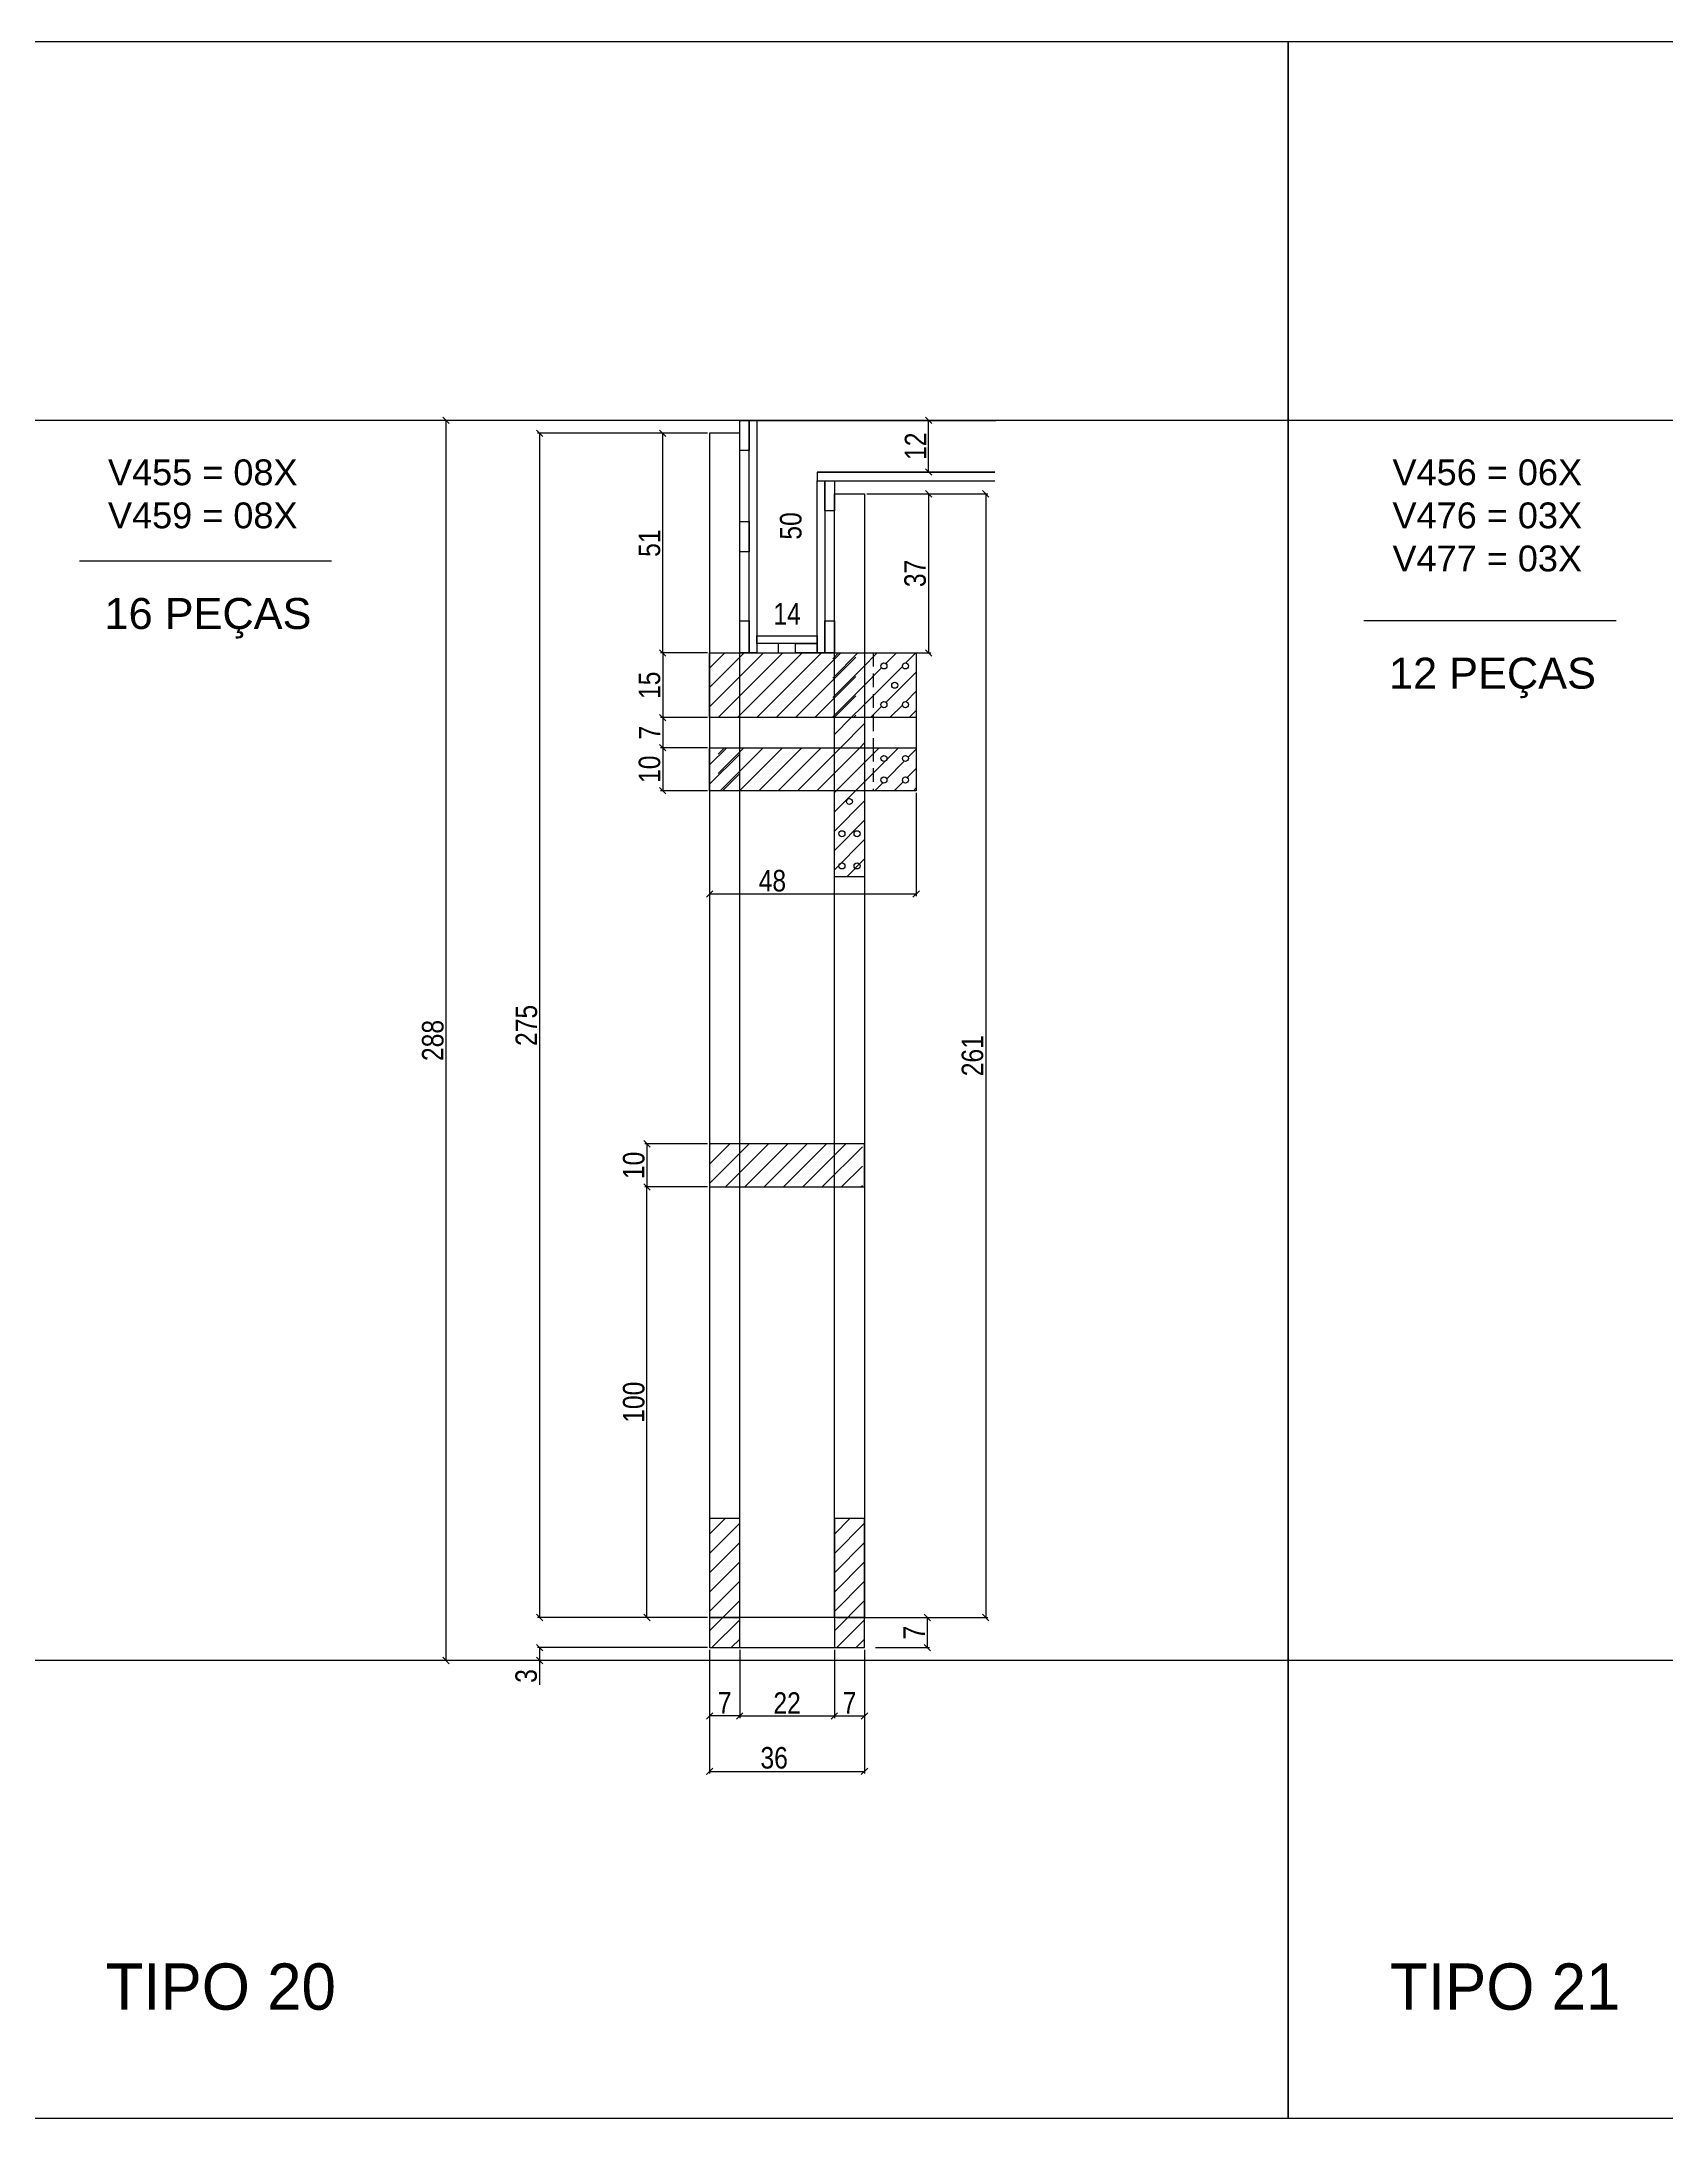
# Model space of a CAD drawing. Extents: x 17311 to 161354, y 153625 to 213544.
# Drawn here: x 19071 to 19826, y 206356 to 207320 of the extents above; entities that cross this region are included whole.
import ezdxf

# ---------------------------------------------------------------- set-up
doc = ezdxf.new("R2010")
doc.units = 0
doc.linetypes.add('DASHED2', pattern=[9.525, 6.35, -3.175])
doc.layers.get('0').update_dxf_attribs({"linetype": 'CONTINUOUS'})
doc.layers.get('DEFPOINTS').update_dxf_attribs({"linetype": 'CONTINUOUS'})
for name, color, linetype in [('8', 111, 'CONTINUOUS'), ('COTA', 241, 'CONTINUOUS'), ('detalhes', 4, 'CONTINUOUS'), ('HACHURA', 8, 'CONTINUOUS'), ('Painéis', 200, 'CONTINUOUS'), ('SARR_2.2x10', 60, 'CONTINUOUS'), ('SARR_7x7', 40, 'CONTINUOUS'), ('TIRAS REESCORAMENTO', 252, 'CONTINUOUS'), ('VIGAS', 3, 'CONTINUOUS')]:
    doc.layers.add(name, color=color, linetype=linetype)
doc.layers.add('resinado', color=7, linetype='CONTINUOUS', true_color=0xff6161)
doc.styles.add('COTA TECNICA 2X', font='techl___.ttf', dxfattribs={"height": 10})
doc.styles.add('R80-50', font='arial.ttf', dxfattribs={"height": 10})
doc.styles.add('ROMAS860', font='ROMAS860.SHX', dxfattribs={"height": 8.5})
doc.dimstyles.new('SECAO', dxfattribs={"dimscale": 0.333333, "dimtxt": 5, "dimasz": 9, "dimexe": 3, "dimexo": 3, "dimgap": 3, "dimtad": 1, "dimdec": 1, "dimlfac": 0.5, "dimzin": 12, "dimdsep": 46, "dimtxsty": 'COTA TECNICA 2X', "dimblk1": 'OBLIQUE', "dimblk2": 'OBLIQUE', "dimsah": 1, "dimcen": 0.9, "dimclrd": 4, "dimclre": 4, "dimclrt": 240, "dimadec": 1, "dimazin": 3, "dimtfac": 1, "dimtdec": 1, "dimtmove": 0, "dimatfit": 3, "dimfxl": 1, "dimtolj": 1, "dimtzin": 12, "dimarcsym": 0})
pattern_1 = [(45, (-6755.916, 9495.6196), (-4.49012806, 4.49012806), [])]
pattern_2 = [(45, (-6745.916, 9495.6196), (-4.49012806, 4.49012806), [])]

# ---------------------------------------------------------------- blocks, each defined once
blk = doc.blocks.new('_Oblique')
at = {"color": 0, "linetype": 'ByBlock', "lineweight": -2}
blk.add_line((-0.5, -0.5), (0.5, 0.5), dxfattribs=at)
blk = doc.blocks.new('*D3334')
at = {"layer": 'DEFPOINTS', "color": 0, "transparency": 16777216}
for p in [(19381.69, 207138.49), (19302.73, 206588.4), (19381.69, 206588.4)]:
    blk.add_point(p, dxfattribs=at)
at = {"layer": 'detalhes', "color": 4, "lineweight": -2, "transparency": 16777216}
for p, q in [((19380.69, 207138.49), (19301.73, 207138.49)), ((19302.73, 207138.49), (19302.73, 206588.4)), ((19380.69, 206588.4), (19301.73, 206588.4))]:
    blk.add_line(p, q, dxfattribs=at)
at = {"layer": 'detalhes', "color": 4, "lineweight": -2, "transparency": 16777216, "xscale": 3, "yscale": 3, "zscale": 3}
for p, rotation in [((19302.73, 207138.49), 90), ((19302.73, 206588.4), 270)]:
    blk.add_blockref('_Oblique', p, dxfattribs=dict(at, rotation=rotation))
at = {"layer": 'detalhes', "color": 240, "transparency": 16777216, "insert": (19296.62, 206863.44), "char_height": 10, "attachment_point": 5, "rotation": 90, "style": 'COTA TECNICA 2X'}
blk.add_mtext('\\A1;275', dxfattribs=at)
blk = doc.blocks.new('*D3335')
at = {"layer": 'DEFPOINTS', "color": 0, "transparency": 16777216}
for p in [(19381.69, 206574.4), (19453.69, 206574.4), (19453.69, 206516.94)]:
    blk.add_point(p, dxfattribs=at)
at = {"layer": 'detalhes', "color": 4, "lineweight": -2, "transparency": 16777216}
for p, q in [((19381.69, 206573.4), (19381.69, 206515.94)), ((19453.69, 206573.4), (19453.69, 206515.94)), ((19381.69, 206516.94), (19453.69, 206516.94))]:
    blk.add_line(p, q, dxfattribs=at)
at = {"layer": 'detalhes', "color": 4, "lineweight": -2, "transparency": 16777216, "xscale": 3, "yscale": 3, "zscale": 3, "rotation": 180}
blk.add_blockref('_Oblique', (19381.69, 206516.94), dxfattribs=at)
at = {"layer": 'detalhes', "color": 4, "lineweight": -2, "transparency": 16777216, "xscale": 3, "yscale": 3, "zscale": 3}
blk.add_blockref('_Oblique', (19453.69, 206516.94), dxfattribs=at)
at = {"layer": 'detalhes', "color": 240, "transparency": 16777216, "insert": (19411.69, 206523.16), "char_height": 10, "attachment_point": 5, "style": 'COTA TECNICA 2X'}
blk.add_mtext('\\A1;36', dxfattribs=at)
blk = doc.blocks.new('*D3336')
at = {"layer": 'DEFPOINTS', "color": 0, "transparency": 16777216}
for p in [(19395.69, 206574.4), (19439.69, 206574.4), (19439.69, 206542.66)]:
    blk.add_point(p, dxfattribs=at)
at = {"layer": 'detalhes', "color": 4, "lineweight": -2, "transparency": 16777216}
for p, q in [((19395.69, 206573.4), (19395.69, 206541.66)), ((19439.69, 206573.4), (19439.69, 206541.66)), ((19395.69, 206542.66), (19439.69, 206542.66))]:
    blk.add_line(p, q, dxfattribs=at)
at = {"layer": 'detalhes', "color": 4, "lineweight": -2, "transparency": 16777216, "xscale": 3, "yscale": 3, "zscale": 3, "rotation": 180}
blk.add_blockref('_Oblique', (19395.69, 206542.66), dxfattribs=at)
at = {"layer": 'detalhes', "color": 4, "lineweight": -2, "transparency": 16777216, "xscale": 3, "yscale": 3, "zscale": 3}
blk.add_blockref('_Oblique', (19439.69, 206542.66), dxfattribs=at)
at = {"layer": 'detalhes', "color": 240, "transparency": 16777216, "insert": (19417.69, 206548.66), "char_height": 10, "attachment_point": 5, "style": 'COTA TECNICA 2X'}
blk.add_mtext('\\A1;22', dxfattribs=at)
blk = doc.blocks.new('*D3337')
at = {"layer": 'DEFPOINTS', "color": 0, "transparency": 16777216}
for p in [(19439.69, 206542.66), (19453.69, 206542.66), (19453.69, 206542.66)]:
    blk.add_point(p, dxfattribs=at)
at = {"layer": 'detalhes', "color": 4, "lineweight": -2, "transparency": 16777216}
blk.add_line((19439.69, 206542.66), (19453.69, 206542.66), dxfattribs=at)
at = {"layer": 'detalhes', "color": 4, "lineweight": -2, "transparency": 16777216, "xscale": 3, "yscale": 3, "zscale": 3, "rotation": 180}
blk.add_blockref('_Oblique', (19439.69, 206542.66), dxfattribs=at)
at = {"layer": 'detalhes', "color": 4, "lineweight": -2, "transparency": 16777216, "xscale": 3, "yscale": 3, "zscale": 3}
blk.add_blockref('_Oblique', (19453.69, 206542.66), dxfattribs=at)
at = {"layer": 'detalhes', "color": 240, "transparency": 16777216, "insert": (19446.69, 206548.73), "char_height": 10, "attachment_point": 5, "style": 'COTA TECNICA 2X'}
blk.add_mtext('\\A1;7', dxfattribs=at)
blk = doc.blocks.new('*D3338')
at = {"layer": 'DEFPOINTS', "color": 0, "transparency": 16777216}
for p in [(19381.69, 206542.66), (19381.69, 206542.66), (19395.69, 206542.66)]:
    blk.add_point(p, dxfattribs=at)
at = {"layer": 'detalhes', "color": 4, "lineweight": -2, "transparency": 16777216}
blk.add_line((19395.69, 206542.66), (19381.69, 206542.66), dxfattribs=at)
at = {"layer": 'detalhes', "color": 4, "lineweight": -2, "transparency": 16777216, "xscale": 3, "yscale": 3, "zscale": 3, "rotation": 180}
blk.add_blockref('_Oblique', (19381.69, 206542.66), dxfattribs=at)
at = {"layer": 'detalhes', "color": 4, "lineweight": -2, "transparency": 16777216, "xscale": 3, "yscale": 3, "zscale": 3}
blk.add_blockref('_Oblique', (19395.69, 206542.66), dxfattribs=at)
at = {"layer": 'detalhes', "color": 240, "transparency": 16777216, "insert": (19388.69, 206548.73), "char_height": 10, "attachment_point": 5, "style": 'COTA TECNICA 2X'}
blk.add_mtext('\\A1;7', dxfattribs=at)
blk = doc.blocks.new('*D3339')
at = {"layer": 'DEFPOINTS', "color": 0, "transparency": 16777216}
for p in [(19381.69, 206808.41), (19352.59, 206788.41), (19381.69, 206788.41)]:
    blk.add_point(p, dxfattribs=at)
at = {"layer": 'detalhes', "color": 4, "lineweight": -2, "transparency": 16777216}
for p, q in [((19380.69, 206808.41), (19351.59, 206808.41)), ((19352.59, 206808.41), (19352.59, 206788.41)), ((19380.69, 206788.41), (19351.59, 206788.41))]:
    blk.add_line(p, q, dxfattribs=at)
at = {"layer": 'detalhes', "color": 4, "lineweight": -2, "transparency": 16777216, "xscale": 3, "yscale": 3, "zscale": 3}
for p, rotation in [((19352.59, 206808.41), 90), ((19352.59, 206788.41), 270)]:
    blk.add_blockref('_Oblique', p, dxfattribs=dict(at, rotation=rotation))
at = {"layer": 'detalhes', "color": 240, "transparency": 16777216, "insert": (19346.49, 206798.41), "char_height": 10, "attachment_point": 5, "rotation": 90, "style": 'COTA TECNICA 2X'}
blk.add_mtext('\\A1;10', dxfattribs=at)
blk = doc.blocks.new('*D3340')
at = {"layer": 'DEFPOINTS', "color": 0, "transparency": 16777216}
for p in [(19359.92, 207138.49), (19381.69, 207138.49), (19381.69, 207036.44)]:
    blk.add_point(p, dxfattribs=at)
at = {"layer": 'detalhes', "color": 4, "lineweight": -2, "transparency": 16777216}
for p, q in [((19380.69, 207138.49), (19358.92, 207138.49)), ((19359.92, 207036.44), (19359.92, 207138.49)), ((19380.69, 207036.44), (19358.92, 207036.44))]:
    blk.add_line(p, q, dxfattribs=at)
at = {"layer": 'detalhes', "color": 4, "lineweight": -2, "transparency": 16777216, "xscale": 3, "yscale": 3, "zscale": 3}
for p, rotation in [((19359.92, 207138.49), 90), ((19359.92, 207036.44), 270)]:
    blk.add_blockref('_Oblique', p, dxfattribs=dict(at, rotation=rotation))
at = {"layer": 'detalhes', "color": 240, "transparency": 16777216, "insert": (19353.81, 207087.46), "char_height": 10, "attachment_point": 5, "rotation": 90, "style": 'COTA TECNICA 2X'}
blk.add_mtext('\\A1;51', dxfattribs=at)
blk = doc.blocks.new('*D3341')
at = {"layer": 'DEFPOINTS', "color": 0, "transparency": 16777216}
for p in [(19453.69, 207110.36), (19453.69, 207036.44), (19483.44, 207036.44)]:
    blk.add_point(p, dxfattribs=at)
at = {"layer": 'detalhes', "color": 4, "lineweight": -2, "transparency": 16777216}
for p, q in [((19454.69, 207110.36), (19484.44, 207110.36)), ((19483.44, 207110.36), (19483.44, 207036.44)), ((19454.69, 207036.44), (19484.44, 207036.44))]:
    blk.add_line(p, q, dxfattribs=at)
at = {"layer": 'detalhes', "color": 4, "lineweight": -2, "transparency": 16777216, "xscale": 3, "yscale": 3, "zscale": 3}
for p, rotation in [((19483.44, 207110.36), 90), ((19483.44, 207036.44), 270)]:
    blk.add_blockref('_Oblique', p, dxfattribs=dict(at, rotation=rotation))
at = {"layer": 'detalhes', "color": 240, "transparency": 16777216, "insert": (19477.22, 207073.4), "char_height": 10, "attachment_point": 5, "rotation": 90, "style": 'COTA TECNICA 2X'}
blk.add_mtext('\\A1;37', dxfattribs=at)
blk = doc.blocks.new('*D3342')
at = {"layer": 'DEFPOINTS', "color": 0, "transparency": 16777216}
for p in [(19395.69, 207144.49), (19259.22, 206568.4), (19381.69, 206568.4)]:
    blk.add_point(p, dxfattribs=at)
at = {"layer": 'detalhes', "color": 4, "lineweight": -2, "transparency": 16777216}
for p, q in [((19394.69, 207144.49), (19258.22, 207144.49)), ((19259.22, 207144.49), (19259.22, 206568.4)), ((19380.69, 206568.4), (19258.22, 206568.4))]:
    blk.add_line(p, q, dxfattribs=at)
at = {"layer": 'detalhes', "color": 4, "lineweight": -2, "transparency": 16777216, "xscale": 3, "yscale": 3, "zscale": 3}
for p, rotation in [((19259.22, 207144.49), 90), ((19259.22, 206568.4), 270)]:
    blk.add_blockref('_Oblique', p, dxfattribs=dict(at, rotation=rotation))
at = {"layer": 'detalhes', "color": 240, "transparency": 16777216, "insert": (19253.13, 206856.44), "char_height": 10, "attachment_point": 5, "rotation": 90, "style": 'COTA TECNICA 2X'}
blk.add_mtext('\\A1;288', dxfattribs=at)
blk = doc.blocks.new('*D3343')
at = {"layer": 'DEFPOINTS', "color": 0, "transparency": 16777216}
for p in [(19381.69, 206574.4), (19302.73, 206568.4), (19381.69, 206568.4)]:
    blk.add_point(p, dxfattribs=at)
at = {"layer": 'detalhes', "color": 4, "lineweight": -2, "transparency": 16777216}
for p, q in [((19380.69, 206574.4), (19301.73, 206574.4)), ((19302.73, 206574.4), (19302.73, 206568.4)), ((19380.69, 206568.4), (19301.73, 206568.4)), ((19302.73, 206568.4), (19302.73, 206557.06))]:
    blk.add_line(p, q, dxfattribs=at)
at = {"layer": 'detalhes', "color": 4, "lineweight": -2, "transparency": 16777216, "xscale": 3, "yscale": 3, "zscale": 3}
for p, rotation in [((19302.73, 206574.4), 90), ((19302.73, 206568.4), 270)]:
    blk.add_blockref('_Oblique', p, dxfattribs=dict(at, rotation=rotation))
at = {"layer": 'detalhes', "color": 240, "transparency": 16777216, "insert": (19296.51, 206561.23), "char_height": 10, "attachment_point": 5, "rotation": 90, "style": 'COTA TECNICA 2X'}
blk.add_mtext('\\A1;3', dxfattribs=at)
blk = doc.blocks.new('*D3344')
at = {"layer": 'DEFPOINTS', "color": 0, "transparency": 16777216}
for p in [(19418.73, 207144.49), (19425.58, 207144.49), (19418.73, 207044.44)]:
    blk.add_point(p, dxfattribs=at)
at = {"layer": 'detalhes', "color": 240, "transparency": 16777216, "insert": (19419.47, 207095.46), "char_height": 10, "attachment_point": 5, "rotation": 90, "style": 'COTA TECNICA 2X'}
blk.add_mtext('\\A1;50', dxfattribs=at)
blk = doc.blocks.new('*D3345')
at = {"layer": 'DEFPOINTS', "color": 0, "transparency": 16777216}
for p in [(19403.69, 207048.59), (19431.69, 207048.59), (19431.69, 207048.59)]:
    blk.add_point(p, dxfattribs=at)
at = {"layer": 'detalhes', "color": 240, "transparency": 16777216, "insert": (19417.69, 207054.67), "char_height": 10, "attachment_point": 5, "style": 'COTA TECNICA 2X'}
blk.add_mtext('\\A1;14', dxfattribs=at)
blk = doc.blocks.new('*D3346')
at = {"layer": 'DEFPOINTS', "color": 0, "transparency": 16777216}
for p in [(19352.59, 206788.41), (19381.69, 206788.41), (19380.69, 206588.4)]:
    blk.add_point(p, dxfattribs=at)
at = {"layer": 'detalhes', "color": 4, "lineweight": -2, "transparency": 16777216}
for p, q in [((19380.69, 206788.41), (19351.59, 206788.41)), ((19352.59, 206588.4), (19352.59, 206788.41)), ((19379.69, 206588.4), (19351.59, 206588.4))]:
    blk.add_line(p, q, dxfattribs=at)
at = {"layer": 'detalhes', "color": 4, "lineweight": -2, "transparency": 16777216, "xscale": 3, "yscale": 3, "zscale": 3}
for p, rotation in [((19352.59, 206788.41), 90), ((19352.59, 206588.4), 270)]:
    blk.add_blockref('_Oblique', p, dxfattribs=dict(at, rotation=rotation))
at = {"layer": 'detalhes', "color": 240, "transparency": 16777216, "insert": (19346.49, 206688.4), "char_height": 10, "attachment_point": 5, "rotation": 90, "style": 'COTA TECNICA 2X'}
blk.add_mtext('\\A1;100', dxfattribs=at)
blk = doc.blocks.new('*D3347')
at = {"layer": 'DEFPOINTS', "color": 0, "transparency": 16777216}
for p in [(19381.69, 206996.44), (19477.69, 206972.44), (19477.69, 206924.52)]:
    blk.add_point(p, dxfattribs=at)
at = {"layer": 'detalhes', "color": 4, "lineweight": -2, "transparency": 16777216}
for p, q in [((19381.69, 206995.44), (19381.69, 206923.52)), ((19477.69, 206971.44), (19477.69, 206923.52)), ((19381.69, 206924.52), (19477.69, 206924.52))]:
    blk.add_line(p, q, dxfattribs=at)
at = {"layer": 'detalhes', "color": 4, "lineweight": -2, "transparency": 16777216, "xscale": 3, "yscale": 3, "zscale": 3, "rotation": 180}
blk.add_blockref('_Oblique', (19381.69, 206924.52), dxfattribs=at)
at = {"layer": 'detalhes', "color": 4, "lineweight": -2, "transparency": 16777216, "xscale": 3, "yscale": 3, "zscale": 3}
blk.add_blockref('_Oblique', (19477.69, 206924.52), dxfattribs=at)
at = {"layer": 'detalhes', "color": 240, "transparency": 16777216, "insert": (19410.87, 206930.61), "char_height": 10, "attachment_point": 5, "style": 'COTA TECNICA 2X'}
blk.add_mtext('\\A1;48', dxfattribs=at)
blk = doc.blocks.new('*D3348')
at = {"layer": 'DEFPOINTS', "color": 0, "transparency": 16777216}
for p in [(19480.29, 207144.49), (19483.44, 207144.49), (19480.29, 207120.49)]:
    blk.add_point(p, dxfattribs=at)
at = {"layer": 'detalhes', "color": 4, "lineweight": -2, "transparency": 16777216}
for p, q in [((19481.29, 207144.49), (19484.44, 207144.49)), ((19483.44, 207120.49), (19483.44, 207144.49)), ((19481.29, 207120.49), (19484.44, 207120.49))]:
    blk.add_line(p, q, dxfattribs=at)
at = {"layer": 'detalhes', "color": 4, "lineweight": -2, "transparency": 16777216, "xscale": 3, "yscale": 3, "zscale": 3}
for p, rotation in [((19483.44, 207144.49), 90), ((19483.44, 207120.49), 270)]:
    blk.add_blockref('_Oblique', p, dxfattribs=dict(at, rotation=rotation))
at = {"layer": 'detalhes', "color": 240, "transparency": 16777216, "insert": (19477.38, 207132.49), "char_height": 10, "attachment_point": 5, "rotation": 90, "style": 'COTA TECNICA 2X'}
blk.add_mtext('\\A1;12', dxfattribs=at)
blk = doc.blocks.new('*D3349')
at = {"layer": 'DEFPOINTS', "color": 0, "transparency": 16777216}
for p in [(19454.69, 207110.36), (19454.69, 206588.4), (19509.98, 206588.4)]:
    blk.add_point(p, dxfattribs=at)
at = {"layer": 'detalhes', "color": 4, "lineweight": -2, "transparency": 16777216}
for p, q in [((19455.69, 207110.36), (19510.98, 207110.36)), ((19509.98, 207110.36), (19509.98, 206588.4)), ((19455.69, 206588.4), (19510.98, 206588.4))]:
    blk.add_line(p, q, dxfattribs=at)
at = {"layer": 'detalhes', "color": 4, "lineweight": -2, "transparency": 16777216, "xscale": 3, "yscale": 3, "zscale": 3}
for p, rotation in [((19509.98, 207110.36), 90), ((19509.98, 206588.4), 270)]:
    blk.add_blockref('_Oblique', p, dxfattribs=dict(at, rotation=rotation))
at = {"layer": 'detalhes', "color": 240, "transparency": 16777216, "insert": (19503.88, 206849.38), "char_height": 10, "attachment_point": 5, "rotation": 90, "style": 'COTA TECNICA 2X'}
blk.add_mtext('\\A1;261', dxfattribs=at)
blk = doc.blocks.new('*D3350')
at = {"layer": 'DEFPOINTS', "color": 0, "transparency": 16777216}
for p in [(19439.69, 206588.4), (19457.74, 206574.4), (19482.84, 206574.4)]:
    blk.add_point(p, dxfattribs=at)
at = {"layer": 'detalhes', "color": 4, "lineweight": -2, "transparency": 16777216}
for p, q in [((19440.69, 206588.4), (19483.84, 206588.4)), ((19482.84, 206588.4), (19482.84, 206574.4)), ((19458.74, 206574.4), (19483.84, 206574.4))]:
    blk.add_line(p, q, dxfattribs=at)
at = {"layer": 'detalhes', "color": 4, "lineweight": -2, "transparency": 16777216, "xscale": 3, "yscale": 3, "zscale": 3}
for p, rotation in [((19482.84, 206588.4), 90), ((19482.84, 206574.4), 270)]:
    blk.add_blockref('_Oblique', p, dxfattribs=dict(at, rotation=rotation))
at = {"layer": 'detalhes', "color": 240, "transparency": 16777216, "insert": (19476.76, 206581.4), "char_height": 10, "attachment_point": 5, "rotation": 90, "style": 'COTA TECNICA 2X'}
blk.add_mtext('\\A1;7', dxfattribs=at)
blk = doc.blocks.new('*D3351')
at = {"layer": 'DEFPOINTS', "color": 0, "transparency": 16777216}
for p in [(19381.69, 207036.44), (19359.92, 207006.44), (19381.69, 207006.44)]:
    blk.add_point(p, dxfattribs=at)
at = {"layer": 'detalhes', "color": 4, "lineweight": -2, "transparency": 16777216}
for p, q in [((19380.69, 207036.44), (19358.92, 207036.44)), ((19359.92, 207036.44), (19359.92, 207006.44)), ((19380.69, 207006.44), (19358.92, 207006.44))]:
    blk.add_line(p, q, dxfattribs=at)
at = {"layer": 'detalhes', "color": 4, "lineweight": -2, "transparency": 16777216, "xscale": 3, "yscale": 3, "zscale": 3}
for p, rotation in [((19359.92, 207036.44), 90), ((19359.92, 207006.44), 270)]:
    blk.add_blockref('_Oblique', p, dxfattribs=dict(at, rotation=rotation))
at = {"layer": 'detalhes', "color": 240, "transparency": 16777216, "insert": (19353.81, 207021.44), "char_height": 10, "attachment_point": 5, "rotation": 90, "style": 'COTA TECNICA 2X'}
blk.add_mtext('\\A1;15', dxfattribs=at)
blk = doc.blocks.new('*D3352')
at = {"layer": 'DEFPOINTS', "color": 0, "transparency": 16777216}
for p in [(19381.69, 206992.44), (19359.92, 206972.44), (19381.69, 206972.44)]:
    blk.add_point(p, dxfattribs=at)
at = {"layer": 'detalhes', "color": 4, "lineweight": -2, "transparency": 16777216}
for p, q in [((19380.69, 206992.44), (19358.92, 206992.44)), ((19359.92, 206992.44), (19359.92, 206972.44)), ((19380.69, 206972.44), (19358.92, 206972.44))]:
    blk.add_line(p, q, dxfattribs=at)
at = {"layer": 'detalhes', "color": 4, "lineweight": -2, "transparency": 16777216, "xscale": 3, "yscale": 3, "zscale": 3}
for p, rotation in [((19359.92, 206992.44), 90), ((19359.92, 206972.44), 270)]:
    blk.add_blockref('_Oblique', p, dxfattribs=dict(at, rotation=rotation))
at = {"layer": 'detalhes', "color": 240, "transparency": 16777216, "insert": (19353.82, 206982.44), "char_height": 10, "attachment_point": 5, "rotation": 90, "style": 'COTA TECNICA 2X'}
blk.add_mtext('\\A1;10', dxfattribs=at)
blk = doc.blocks.new('*D3353')
at = {"layer": 'DEFPOINTS', "color": 0, "transparency": 16777216}
for p in [(19381.69, 207006.44), (19359.92, 206992.44), (19381.69, 206992.44)]:
    blk.add_point(p, dxfattribs=at)
at = {"layer": 'detalhes', "color": 4, "lineweight": -2, "transparency": 16777216}
for p, q in [((19380.69, 207006.44), (19358.92, 207006.44)), ((19359.92, 207006.44), (19359.92, 206992.44)), ((19380.69, 206992.44), (19358.92, 206992.44))]:
    blk.add_line(p, q, dxfattribs=at)
at = {"layer": 'detalhes', "color": 4, "lineweight": -2, "transparency": 16777216, "xscale": 3, "yscale": 3, "zscale": 3}
for p, rotation in [((19359.92, 207006.44), 90), ((19359.92, 206992.44), 270)]:
    blk.add_blockref('_Oblique', p, dxfattribs=dict(at, rotation=rotation))
at = {"layer": 'detalhes', "color": 240, "transparency": 16777216, "insert": (19353.85, 206999.44), "char_height": 10, "attachment_point": 5, "rotation": 90, "style": 'COTA TECNICA 2X'}
blk.add_mtext('\\A1;7', dxfattribs=at)

msp = doc.modelspace()

# ---------------------------------------------------------------- hatches: boundary and pattern name
at = {"layer": 'COTA'}
h = msp.add_hatch(dxfattribs=at)
h.set_pattern_fill('ANSI31', color=256, scale=2, style=0)
h.set_pattern_definition(pattern_2)
h.paths.add_polyline_path([(19449.69, 207036.44), (19381.69, 207036.44), (19381.69, 207006.44), (19449.69, 207006.44)])
h = msp.add_hatch(dxfattribs=at)
h.set_pattern_fill('ANSI31', color=256, scale=2, style=0)
h.set_pattern_definition(pattern_1)
h.paths.add_polyline_path([(19452.89, 207036.44), (19438.89, 207036.44), (19438.89, 207006.44), (19452.89, 207006.44)])
h = msp.add_hatch(dxfattribs=at)
h.set_pattern_fill('ANSI31', color=256, scale=2, style=0)
h.set_pattern_definition(pattern_1)
h.paths.add_polyline_path([(19477.69, 207036.44), (19452.89, 207036.44), (19452.89, 207006.44), (19477.69, 207006.44)])
h.paths.add_polyline_path([(19464.09, 207012.44, -1), (19461.29, 207012.44, -1)], flags=16)
h.paths.add_polyline_path([(19466.29, 207021.44, -1), (19469.09, 207021.44, -1)], flags=16)
h.paths.add_polyline_path([(19461.29, 207030.44, -1), (19464.09, 207030.44, -1)], flags=16)
h.paths.add_polyline_path([(19474.09, 207012.44, -1), (19471.29, 207012.44, -1)], flags=16)
h.paths.add_polyline_path([(19471.29, 207030.44, -1), (19474.09, 207030.44, -1)], flags=16)
h = msp.add_hatch(dxfattribs=at)
h.set_pattern_fill('ANSI31', color=256, scale=2, style=0)
h.set_pattern_definition(pattern_1)
h.paths.add_polyline_path([(19439.69, 207006.44), (19439.69, 206992.44), (19453.69, 206992.44), (19453.69, 207006.44)])
h = msp.add_hatch(dxfattribs=at)
h.set_pattern_fill('ANSI31', color=256, scale=2, style=0)
h.set_pattern_definition(pattern_2)
h.paths.add_polyline_path([(19395.69, 206992.44), (19381.69, 206992.44), (19381.69, 206972.44), (19395.69, 206972.44)])
h = msp.add_hatch(dxfattribs=at)
h.set_pattern_fill('ANSI31', color=256, scale=2, style=0)
h.set_pattern_definition(pattern_1)
h.paths.add_polyline_path([(19439.69, 206992.44), (19385.69, 206992.44), (19385.69, 206972.44), (19439.69, 206972.44)])
h = msp.add_hatch(dxfattribs=at)
h.set_pattern_fill('ANSI31', color=256, scale=2, style=0)
h.set_pattern_definition(pattern_1)
h.paths.add_polyline_path([(19452.89, 206992.44), (19438.89, 206992.44), (19438.89, 206972.44), (19452.89, 206972.44)])
h = msp.add_hatch(dxfattribs=at)
h.set_pattern_fill('ANSI31', color=256, scale=2, style=0)
h.set_pattern_definition(pattern_1)
h.paths.add_polyline_path([(19477.69, 206992.44), (19452.89, 206992.44), (19452.89, 206972.44), (19477.69, 206972.44)])
h.paths.add_polyline_path([(19461.29, 206987.44, -1), (19464.09, 206987.44, -1)], flags=16)
h.paths.add_polyline_path([(19464.09, 206977.44, -1), (19461.29, 206977.44, -1)], flags=16)
h.paths.add_polyline_path([(19471.29, 206987.44, -1), (19474.09, 206987.44, -1)], flags=16)
h.paths.add_polyline_path([(19474.09, 206977.44, -1), (19471.29, 206977.44, -1)], flags=16)
h = msp.add_hatch(dxfattribs=at)
h.set_pattern_fill('ANSI31', color=256, scale=2, style=0)
h.set_pattern_definition(pattern_1)
h.paths.add_polyline_path([(19439.69, 206932.5), (19453.69, 206932.5), (19453.69, 206972.44), (19439.69, 206972.44)])
h = msp.add_hatch(dxfattribs=at)
h.set_pattern_fill('ANSI31', color=256, scale=2, style=0)
h.set_pattern_definition([(45, (-6755.916, 9515.6196), (-4.49012806, 4.49012806), [])])
h.paths.add_polyline_path([(19452.69, 206808.41), (19381.69, 206808.41), (19381.69, 206788.41), (19452.69, 206788.41)])
h = msp.add_hatch(dxfattribs=at)
h.set_pattern_fill('ANSI31', color=256, scale=2, style=0)
h.set_pattern_definition([(45, (-462.5307, 200765.2046), (-4.490128, 4.490128), [])])
h.paths.add_polyline_path([(19381.69, 206574.4), (19395.69, 206574.4), (19395.69, 206634.4), (19381.69, 206634.4)])
h = msp.add_hatch(dxfattribs=at)
h.set_pattern_fill('ANSI31', color=256, scale=2, style=0)
h.set_pattern_definition([(45, (-404.5307, 200765.2046), (-4.490128, 4.490128), [])])
h.paths.add_polyline_path([(19439.69, 206574.4), (19453.69, 206574.4), (19453.69, 206634.4), (19439.69, 206634.4)])

# ---------------------------------------------------------------- linework, layer by layer
at = {"linetype": 'Continuous'}
msp.add_line((19477.69, 207006.44), (19477.69, 206992.44), dxfattribs=at)
msp.add_line((19453.69, 206932.5), (19439.69, 206932.5))
msp.add_lwpolyline([(19403.69, 206574.4), (19453.69, 206574.4), (19453.69, 206588.4), (19381.69, 206588.4), (19381.69, 206574.4), (19403.69, 206574.4)], dxfattribs=at)
for centre in [(19462.69, 207030.44), (19472.69, 207030.44), (19467.69, 207021.44), (19462.69, 207012.44), (19472.69, 207012.44), (19462.69, 206987.44), (19472.69, 206987.44), (19462.69, 206977.44), (19472.69, 206977.44), (19446.69, 206967.44), (19443.19, 206952.47), (19450.19, 206952.47), (19443.19, 206937.5), (19450.19, 206937.5)]:
    msp.add_circle(centre, 1.4)
at = {"layer": '8', "color": 5, "linetype": 'Continuous'}
for points in [[(19650.53, 206355.69), (19053.72, 206355.69), (19053.72, 207320.48), (19650.53, 207320.48)], [(20247.34, 206355.69), (19650.53, 206355.69), (19650.53, 207320.48), (20247.34, 207320.48)]]:
    msp.add_lwpolyline(points, close=True, dxfattribs=at)
at = {"layer": 'COTA', "linetype": 'DASHED2'}
for p, q in [((19457.69, 207036.44), (19457.69, 207006.44)), ((19457.69, 207006.44), (19457.69, 206992.44)), ((19457.69, 206992.44), (19457.69, 206972.44))]:
    msp.add_line(p, q, dxfattribs=at)
at = {"layer": 'HACHURA', "color": 7}
for p, q in [((19088.87, 207079.27), (19206.03, 207079.27)), ((19685.68, 207051.56), (19802.84, 207051.56))]:
    msp.add_line(p, q, dxfattribs=at)
at = {"layer": 'Painéis'}
msp.add_lwpolyline([(19381.69, 206788.41), (19453.69, 206788.41), (19453.69, 206808.41), (19381.69, 206808.41), (19381.69, 206788.41)], dxfattribs=at)
for points in [[(19381.69, 206574.4), (19395.69, 206574.4), (19395.69, 206634.4), (19381.69, 206634.4)], [(19439.69, 206574.4), (19453.69, 206574.4), (19453.69, 206634.4), (19439.69, 206634.4)]]:
    msp.add_lwpolyline(points, close=True, dxfattribs=at)
at = {"layer": 'resinado'}
msp.add_line((19431.69, 207120.49), (19514.17, 207120.49), dxfattribs=at)
at = {"layer": 'SARR_2.2x10', "linetype": 'Continuous'}
for points in [[(19477.69, 207006.44), (19381.69, 207006.44), (19381.69, 207036.44), (19477.69, 207036.44)], [(19477.69, 206972.44), (19381.69, 206972.44), (19381.69, 206992.44), (19477.69, 206992.44)]]:
    msp.add_lwpolyline(points, close=True, dxfattribs=at)
at = {"layer": 'SARR_7x7', "linetype": 'Continuous'}
for points in [[(19381.69, 206588.4), (19395.69, 206588.4), (19395.69, 207138.49), (19381.69, 207138.49)], [(19453.69, 206588.4), (19439.69, 206588.4), (19439.69, 207110.36), (19453.69, 207110.36)]]:
    msp.add_lwpolyline(points, close=True, dxfattribs=at)
at = {"layer": 'TIRAS REESCORAMENTO', "linetype": 'ByBlock'}
for p, q in [((22634.59, 207144.4), (17860.1, 207144.4)), ((19403.69, 207144.49), (19514.65, 207144.49)), ((19431.69, 207116.49), (19514.17, 207116.49)), ((22634.59, 206568.4), (17860.1, 206568.4))]:
    msp.add_line(p, q, dxfattribs=at)
for points in [[(19395.69, 207144.49), (19400.09, 207144.49), (19400.09, 207130.49), (19395.69, 207130.49)], [(19435.29, 207116.49), (19439.69, 207116.49), (19439.69, 207102.49), (19435.29, 207102.49)], [(19395.69, 207097.46), (19400.09, 207097.46), (19400.09, 207083.46), (19395.69, 207083.46)], [(19395.69, 207051.44), (19400.09, 207051.44), (19400.09, 207036.44), (19395.69, 207036.44)], [(19431.69, 207040.84), (19403.69, 207040.84), (19403.69, 207044.44), (19431.69, 207044.44)], [(19435.29, 207051.44), (19439.69, 207051.44), (19439.69, 207036.44), (19435.29, 207036.44)], [(19413.69, 207036.44), (19413.69, 207040.84), (19403.69, 207040.84), (19403.69, 207036.44)], [(19421.65, 207036.44), (19421.65, 207040.84), (19431.69, 207040.84), (19431.69, 207036.44)]]:
    msp.add_lwpolyline(points, close=True, dxfattribs=at)
for points in [[(19403.69, 207036.44), (19400.09, 207036.44), (19400.09, 207144.49), (19403.69, 207144.49), (19403.69, 207036.44)], [(19514.17, 207120.49), (19431.69, 207120.49), (19431.69, 207116.49), (19514.17, 207116.49)], [(19435.29, 207036.44), (19431.69, 207036.44), (19431.69, 207116.49), (19435.29, 207116.49), (19435.29, 207036.44)]]:
    msp.add_lwpolyline(points, dxfattribs=at)

# ---------------------------------------------------------------- texts
at = {"linetype": 'Continuous', "style": 'ROMAS860'}
for s, p in [('TIPO 20', (19101.01, 206406.21)), ('TIPO 21', (19697.82, 206406.21))]:
    msp.add_text(s, height=21.505, dxfattribs=at).set_placement(p)
at = {"layer": 'VIGAS', "color": 7, "attachment_point": 1, "style": 'R80-50'}
for s, width, insert, char_height in [('V455 = 08X\\PV459 = 08X', 124.324, (19102.17, 207126.37), 12), ('V456 = 06X\\PV476 = 03X\\PV477 = 03X', 124.324, (19698.99, 207126.37), 12), ('16 PEÇAS', 162.221, (19100.55, 207061.98), 14.4), ('12 PEÇAS', 162.221, (19697.36, 207034.27), 14.4)]:
    msp.add_mtext_dynamic_manual_height_columns(s, width=width, gutter_width=50, heights=[0], dxfattribs=dict(at, insert=insert, char_height=char_height))

# ---------------------------------------------------------------- dimensions: what is measured, and where the dimension line sits
at = {"layer": 'detalhes', "color": 3}
for base, p1, p2, picture, middle in [((19259.22, 206568.4), (19395.69, 207144.49), (19381.69, 206568.4), '*D3342', (19253.13, 206856.44)), ((19302.73, 206588.4), (19381.69, 207138.49), (19381.69, 206588.4), '*D3334', (19296.62, 206863.44)), ((19359.92, 207138.49), (19381.69, 207036.44), (19381.69, 207138.49), '*D3340', (19353.81, 207087.46)), ((19483.44, 207144.49), (19480.29, 207120.49), (19480.29, 207144.49), '*D3348', (19477.38, 207132.49)), ((19483.44, 207036.44), (19453.69, 207110.36), (19453.69, 207036.44), '*D3341', (19477.22, 207073.4)), ((19509.98, 206588.4), (19454.69, 207110.36), (19454.69, 206588.4), '*D3349', (19503.88, 206849.38)), ((19359.92, 207006.44), (19381.69, 207036.44), (19381.69, 207006.44), '*D3351', (19353.81, 207021.44)), ((19359.92, 206992.44), (19381.69, 207006.44), (19381.69, 206992.44), '*D3353', (19353.85, 206999.44)), ((19359.92, 206972.44), (19381.69, 206992.44), (19381.69, 206972.44), '*D3352', (19353.82, 206982.44)), ((19352.59, 206788.41), (19381.69, 206808.41), (19381.69, 206788.41), '*D3339', (19346.49, 206798.41)), ((19352.59, 206788.41), (19380.69, 206588.4), (19381.69, 206788.41), '*D3346', (19346.49, 206688.4)), ((19482.84, 206574.4), (19439.69, 206588.4), (19457.74, 206574.4), '*D3350', (19476.76, 206581.4)), ((19302.73, 206568.4), (19381.69, 206574.4), (19381.69, 206568.4), '*D3343', (19296.51, 206561.23))]:
    dim = msp.add_linear_dim(base=base, p1=p1, p2=p2, angle=90, dimstyle='SECAO', dxfattribs=at)
    dim.commit()
    dim.dimension.update_dxf_attribs({"geometry": picture, "text_midpoint": middle})
dim = msp.add_linear_dim(base=(19425.58, 207144.49), p1=(19418.73, 207044.44), p2=(19418.73, 207144.49), angle=90, dimstyle='SECAO', override={"dimse1": 1, "dimse2": 1, "dimsd1": 1, "dimsd2": 1}, dxfattribs=at)
dim.commit()
dim.dimension.update_dxf_attribs({"geometry": '*D3344', "text_midpoint": (19425.58, 207095.46), "dimtype": 160})
dim = msp.add_linear_dim(base=(19431.69, 207048.59), p1=(19403.69, 207048.59), p2=(19431.69, 207048.59), dimstyle='SECAO', override={"dimse1": 1, "dimse2": 1, "dimsd1": 1, "dimsd2": 1}, dxfattribs=at)
dim.commit()
dim.dimension.update_dxf_attribs({"geometry": '*D3345', "text_midpoint": (19417.69, 207054.67)})
for base, p1, p2, picture, middle in [((19477.69, 206924.52), (19381.69, 206996.44), (19477.69, 206972.44), '*D3347', (19410.87, 206924.52)), ((19453.69, 206516.94), (19381.69, 206574.4), (19453.69, 206574.4), '*D3335', (19411.69, 206516.94)), ((19439.69, 206542.66), (19395.69, 206574.4), (19439.69, 206574.4), '*D3336', (19417.69, 206542.66)), ((19453.69, 206542.66), (19439.69, 206542.66), (19453.69, 206542.66), '*D3337', (19446.69, 206542.66))]:
    dim = msp.add_linear_dim(base=base, p1=p1, p2=p2, dimstyle='SECAO', dxfattribs=at)
    dim.commit()
    dim.dimension.update_dxf_attribs({"geometry": picture, "text_midpoint": middle, "dimtype": 160})
dim = msp.add_linear_dim(base=(19381.69, 206542.66), p1=(19395.69, 206542.66), p2=(19381.69, 206542.66), dimstyle='SECAO', dxfattribs=at)
dim.commit()
dim.dimension.update_dxf_attribs({"geometry": '*D3338', "text_midpoint": (19388.69, 206548.73)})

doc.saveas('drawing.dxf')
